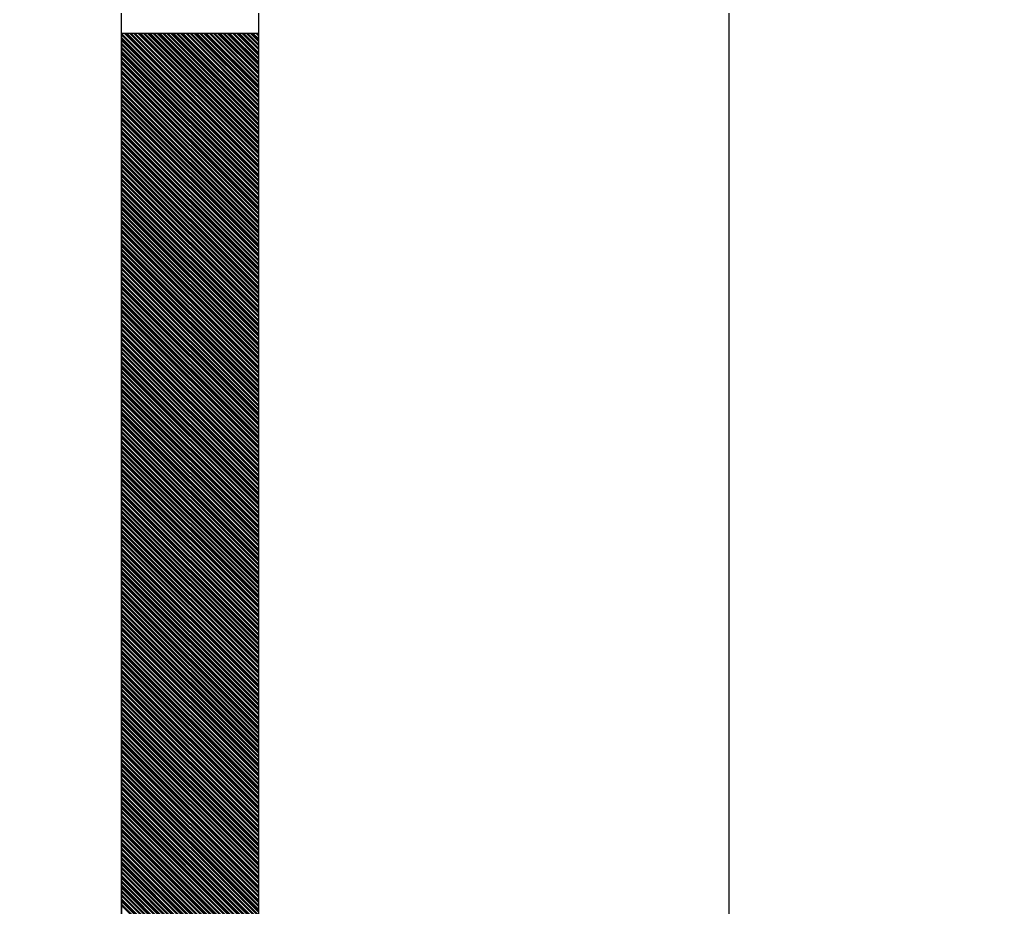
# Model space of a CAD drawing. Extents: x 730854 to 731444, y 4378581 to 4379608.
# Drawn here: x 731092.93 to 731100, y 4379514.63 to 4379521.11 of the extents above; entities that cross this region are included whole.
import ezdxf

# ---------------------------------------------------------------- set-up
doc = ezdxf.new("R2010")
doc.units = 0
doc.layers.get('0').update_dxf_attribs({"linetype": 'CONTINUOUS'})

msp = doc.modelspace()

# ---------------------------------------------------------------- linework, layer by layer
at = {"color": 0, "linetype": 'CONTINUOUS'}
for p, q in [((731093.67, 4379481.01), (731093.67, 4379581.01)), ((731093.67, 4379481.01), (731093.67, 4379581.01)), ((731094.67, 4379481.01), (731094.67, 4379581.01)), ((731094.67, 4379481.01), (731094.67, 4379581.01)), ((731094.67, 4379520.01), (731093.67, 4379521.01)), ((731094.67, 4379520.01), (731093.67, 4379521.01)), ((731094.67, 4379520), (731093.67, 4379521)), ((731094.67, 4379520), (731093.67, 4379521)), ((731094.67, 4379519.98), (731093.67, 4379520.98)), ((731094.67, 4379519.98), (731093.67, 4379520.98)), ((731094.67, 4379520.03), (731093.69, 4379521.01)), ((731094.67, 4379520.03), (731093.69, 4379521.01)), ((731094.67, 4379520.04), (731093.7, 4379521.01)), ((731094.67, 4379520.04), (731093.7, 4379521.01)), ((731094.67, 4379520.05), (731093.71, 4379521.01)), ((731094.67, 4379520.05), (731093.71, 4379521.01)), ((731094.67, 4379520.07), (731093.73, 4379521.01)), ((731094.67, 4379520.07), (731093.73, 4379521.01)), ((731094.67, 4379520.08), (731093.74, 4379521.01)), ((731094.67, 4379520.08), (731093.74, 4379521.01)), ((731094.67, 4379520.1), (731093.76, 4379521.01)), ((731094.67, 4379520.1), (731093.76, 4379521.01)), ((731094.67, 4379520.11), (731093.77, 4379521.01)), ((731094.67, 4379520.11), (731093.77, 4379521.01)), ((731094.67, 4379520.13), (731093.79, 4379521.01)), ((731094.67, 4379520.13), (731093.79, 4379521.01)), ((731094.67, 4379520.14), (731093.8, 4379521.01)), ((731094.67, 4379520.14), (731093.8, 4379521.01)), ((731094.67, 4379520.15), (731093.81, 4379521.01)), ((731094.67, 4379520.15), (731093.81, 4379521.01)), ((731094.67, 4379520.17), (731093.83, 4379521.01)), ((731094.67, 4379520.17), (731093.83, 4379521.01)), ((731094.67, 4379520.18), (731093.84, 4379521.01)), ((731094.67, 4379520.18), (731093.84, 4379521.01)), ((731094.67, 4379520.2), (731093.86, 4379521.01)), ((731094.67, 4379520.2), (731093.86, 4379521.01)), ((731094.67, 4379520.21), (731093.87, 4379521.01)), ((731094.67, 4379520.21), (731093.87, 4379521.01)), ((731094.67, 4379520.22), (731093.88, 4379521.01)), ((731094.67, 4379520.22), (731093.88, 4379521.01)), ((731094.67, 4379520.24), (731093.9, 4379521.01)), ((731094.67, 4379520.24), (731093.9, 4379521.01)), ((731094.67, 4379520.25), (731093.91, 4379521.01)), ((731094.67, 4379520.25), (731093.91, 4379521.01)), ((731094.67, 4379520.27), (731093.93, 4379521.01)), ((731094.67, 4379520.27), (731093.93, 4379521.01)), ((731094.67, 4379520.28), (731093.94, 4379521.01)), ((731094.67, 4379520.28), (731093.94, 4379521.01)), ((731094.67, 4379520.29), (731093.95, 4379521.01)), ((731094.67, 4379520.29), (731093.95, 4379521.01)), ((731094.67, 4379520.31), (731093.97, 4379521.01)), ((731094.67, 4379520.31), (731093.97, 4379521.01)), ((731094.67, 4379520.32), (731093.98, 4379521.01)), ((731094.67, 4379520.32), (731093.98, 4379521.01)), ((731094.67, 4379520.34), (731094, 4379521.01)), ((731094.67, 4379520.34), (731094, 4379521.01)), ((731094.67, 4379520.35), (731094.01, 4379521.01)), ((731094.67, 4379520.35), (731094.01, 4379521.01)), ((731094.67, 4379520.37), (731094.03, 4379521.01)), ((731094.67, 4379520.37), (731094.03, 4379521.01)), ((731094.67, 4379520.38), (731094.04, 4379521.01)), ((731094.67, 4379520.38), (731094.04, 4379521.01)), ((731094.67, 4379520.39), (731094.05, 4379521.01)), ((731094.67, 4379520.39), (731094.05, 4379521.01)), ((731094.67, 4379520.41), (731094.07, 4379521.01)), ((731094.67, 4379520.41), (731094.07, 4379521.01)), ((731094.67, 4379520.42), (731094.08, 4379521.01)), ((731094.67, 4379520.42), (731094.08, 4379521.01)), ((731094.67, 4379520.44), (731094.1, 4379521.01)), ((731094.67, 4379520.44), (731094.1, 4379521.01)), ((731094.67, 4379520.45), (731094.11, 4379521.01)), ((731094.67, 4379520.45), (731094.11, 4379521.01)), ((731094.67, 4379520.46), (731094.12, 4379521.01)), ((731094.67, 4379520.46), (731094.12, 4379521.01)), ((731094.67, 4379520.48), (731094.14, 4379521.01)), ((731094.67, 4379520.48), (731094.14, 4379521.01)), ((731094.67, 4379520.49), (731094.15, 4379521.01)), ((731094.67, 4379520.49), (731094.15, 4379521.01)), ((731094.67, 4379520.51), (731094.17, 4379521.01)), ((731094.67, 4379520.51), (731094.17, 4379521.01)), ((731094.67, 4379520.52), (731094.18, 4379521.01)), ((731094.67, 4379520.52), (731094.18, 4379521.01)), ((731094.67, 4379520.54), (731094.2, 4379521.01)), ((731094.67, 4379520.54), (731094.2, 4379521.01)), ((731094.67, 4379520.55), (731094.21, 4379521.01)), ((731094.67, 4379520.55), (731094.21, 4379521.01)), ((731094.67, 4379520.56), (731094.22, 4379521.01)), ((731094.67, 4379520.56), (731094.22, 4379521.01)), ((731094.67, 4379520.58), (731094.24, 4379521.01)), ((731094.67, 4379520.58), (731094.24, 4379521.01)), ((731094.67, 4379520.59), (731094.25, 4379521.01)), ((731094.67, 4379520.59), (731094.25, 4379521.01)), ((731094.67, 4379520.61), (731094.27, 4379521.01)), ((731094.67, 4379520.61), (731094.27, 4379521.01)), ((731094.67, 4379520.62), (731094.28, 4379521.01)), ((731094.67, 4379520.62), (731094.28, 4379521.01)), ((731094.67, 4379520.63), (731094.29, 4379521.01)), ((731094.67, 4379520.63), (731094.29, 4379521.01)), ((731094.67, 4379520.65), (731094.31, 4379521.01)), ((731094.67, 4379520.65), (731094.31, 4379521.01)), ((731094.67, 4379520.66), (731094.32, 4379521.01)), ((731094.67, 4379520.66), (731094.32, 4379521.01)), ((731094.67, 4379520.68), (731094.34, 4379521.01)), ((731094.67, 4379520.68), (731094.34, 4379521.01)), ((731094.67, 4379520.69), (731094.35, 4379521.01)), ((731094.67, 4379520.69), (731094.35, 4379521.01)), ((731094.67, 4379520.71), (731094.37, 4379521.01)), ((731094.67, 4379520.71), (731094.37, 4379521.01)), ((731094.67, 4379520.72), (731094.38, 4379521.01)), ((731094.67, 4379520.72), (731094.38, 4379521.01)), ((731094.67, 4379520.73), (731094.39, 4379521.01)), ((731094.67, 4379520.73), (731094.39, 4379521.01)), ((731094.67, 4379520.75), (731094.41, 4379521.01)), ((731094.67, 4379520.75), (731094.41, 4379521.01)), ((731094.67, 4379520.76), (731094.42, 4379521.01)), ((731094.67, 4379520.76), (731094.42, 4379521.01)), ((731094.67, 4379520.78), (731094.44, 4379521.01)), ((731094.67, 4379520.78), (731094.44, 4379521.01)), ((731094.67, 4379520.79), (731094.45, 4379521.01)), ((731094.67, 4379520.79), (731094.45, 4379521.01)), ((731094.67, 4379520.8), (731094.46, 4379521.01)), ((731094.67, 4379520.8), (731094.46, 4379521.01)), ((731094.67, 4379520.82), (731094.48, 4379521.01)), ((731094.67, 4379520.82), (731094.48, 4379521.01)), ((731094.67, 4379520.83), (731094.49, 4379521.01)), ((731094.67, 4379520.83), (731094.49, 4379521.01)), ((731094.67, 4379520.85), (731094.51, 4379521.01)), ((731094.67, 4379520.85), (731094.51, 4379521.01)), ((731094.67, 4379520.86), (731094.52, 4379521.01)), ((731094.67, 4379520.86), (731094.52, 4379521.01)), ((731094.67, 4379520.87), (731094.53, 4379521.01)), ((731094.67, 4379520.87), (731094.53, 4379521.01)), ((731094.67, 4379520.89), (731094.55, 4379521.01)), ((731094.67, 4379520.89), (731094.55, 4379521.01)), ((731094.67, 4379520.9), (731094.56, 4379521.01)), ((731094.67, 4379520.9), (731094.56, 4379521.01)), ((731094.67, 4379520.92), (731094.58, 4379521.01)), ((731094.67, 4379520.92), (731094.58, 4379521.01)), ((731094.67, 4379520.93), (731094.59, 4379521.01)), ((731094.67, 4379520.93), (731094.59, 4379521.01)), ((731094.67, 4379520.95), (731094.61, 4379521.01)), ((731094.67, 4379520.95), (731094.61, 4379521.01)), ((731094.67, 4379520.96), (731094.62, 4379521.01)), ((731094.67, 4379520.96), (731094.62, 4379521.01)), ((731094.67, 4379520.97), (731094.63, 4379521.01)), ((731094.67, 4379520.97), (731094.63, 4379521.01)), ((731094.67, 4379520.99), (731094.65, 4379521.01)), ((731094.67, 4379520.99), (731094.65, 4379521.01)), ((731094.67, 4379521), (731094.66, 4379521.01)), ((731094.67, 4379521), (731094.66, 4379521.01)), ((731094.67, 4379519.97), (731093.67, 4379520.97)), ((731094.67, 4379519.97), (731093.67, 4379520.97)), ((731094.67, 4379519.96), (731093.67, 4379520.96)), ((731094.67, 4379519.96), (731093.67, 4379520.96)), ((731094.67, 4379519.94), (731093.67, 4379520.94)), ((731094.67, 4379519.94), (731093.67, 4379520.94)), ((731094.67, 4379519.93), (731093.67, 4379520.93)), ((731094.67, 4379519.93), (731093.67, 4379520.93)), ((731094.67, 4379519.91), (731093.67, 4379520.91)), ((731094.67, 4379519.91), (731093.67, 4379520.91)), ((731094.67, 4379519.9), (731093.67, 4379520.9)), ((731094.67, 4379519.9), (731093.67, 4379520.9)), ((731094.67, 4379519.88), (731093.67, 4379520.88)), ((731094.67, 4379519.88), (731093.67, 4379520.88)), ((731094.67, 4379519.87), (731093.67, 4379520.87)), ((731094.67, 4379519.87), (731093.67, 4379520.87)), ((731094.67, 4379519.86), (731093.67, 4379520.86)), ((731094.67, 4379519.86), (731093.67, 4379520.86)), ((731094.67, 4379519.84), (731093.67, 4379520.84)), ((731094.67, 4379519.84), (731093.67, 4379520.84)), ((731094.67, 4379519.83), (731093.67, 4379520.83)), ((731094.67, 4379519.83), (731093.67, 4379520.83)), ((731094.67, 4379519.81), (731093.67, 4379520.81)), ((731094.67, 4379519.81), (731093.67, 4379520.81)), ((731094.67, 4379519.8), (731093.67, 4379520.8)), ((731094.67, 4379519.8), (731093.67, 4379520.8)), ((731094.67, 4379519.79), (731093.67, 4379520.79)), ((731094.67, 4379519.79), (731093.67, 4379520.79)), ((731094.67, 4379519.77), (731093.67, 4379520.77)), ((731094.67, 4379519.77), (731093.67, 4379520.77)), ((731094.67, 4379519.76), (731093.67, 4379520.76)), ((731094.67, 4379519.76), (731093.67, 4379520.76)), ((731094.67, 4379519.74), (731093.67, 4379520.74)), ((731094.67, 4379519.74), (731093.67, 4379520.74)), ((731094.67, 4379519.73), (731093.67, 4379520.73)), ((731094.67, 4379519.73), (731093.67, 4379520.73)), ((731094.67, 4379519.72), (731093.67, 4379520.72)), ((731094.67, 4379519.72), (731093.67, 4379520.72)), ((731094.67, 4379519.7), (731093.67, 4379520.7)), ((731094.67, 4379519.7), (731093.67, 4379520.7)), ((731094.67, 4379519.69), (731093.67, 4379520.69)), ((731094.67, 4379519.69), (731093.67, 4379520.69)), ((731094.67, 4379519.67), (731093.67, 4379520.67)), ((731094.67, 4379519.67), (731093.67, 4379520.67)), ((731094.67, 4379519.66), (731093.67, 4379520.66)), ((731094.67, 4379519.66), (731093.67, 4379520.66)), ((731094.67, 4379519.64), (731093.67, 4379520.64)), ((731094.67, 4379519.64), (731093.67, 4379520.64)), ((731094.67, 4379519.63), (731093.67, 4379520.63)), ((731094.67, 4379519.63), (731093.67, 4379520.63)), ((731094.67, 4379519.62), (731093.67, 4379520.62)), ((731094.67, 4379519.62), (731093.67, 4379520.62)), ((731094.67, 4379519.6), (731093.67, 4379520.6)), ((731094.67, 4379519.6), (731093.67, 4379520.6)), ((731094.67, 4379519.59), (731093.67, 4379520.59)), ((731094.67, 4379519.59), (731093.67, 4379520.59)), ((731094.67, 4379519.57), (731093.67, 4379520.57)), ((731094.67, 4379519.57), (731093.67, 4379520.57)), ((731094.67, 4379519.56), (731093.67, 4379520.56)), ((731094.67, 4379519.56), (731093.67, 4379520.56)), ((731094.67, 4379519.55), (731093.67, 4379520.55)), ((731094.67, 4379519.55), (731093.67, 4379520.55)), ((731094.67, 4379519.53), (731093.67, 4379520.53)), ((731094.67, 4379519.53), (731093.67, 4379520.53)), ((731094.67, 4379519.52), (731093.67, 4379520.52)), ((731094.67, 4379519.52), (731093.67, 4379520.52)), ((731094.67, 4379519.5), (731093.67, 4379520.5)), ((731094.67, 4379519.5), (731093.67, 4379520.5)), ((731094.67, 4379519.49), (731093.67, 4379520.49)), ((731094.67, 4379519.49), (731093.67, 4379520.49)), ((731094.67, 4379519.47), (731093.67, 4379520.47)), ((731094.67, 4379519.47), (731093.67, 4379520.47)), ((731094.67, 4379519.46), (731093.67, 4379520.46)), ((731094.67, 4379519.46), (731093.67, 4379520.46)), ((731094.67, 4379519.45), (731093.67, 4379520.45)), ((731094.67, 4379519.45), (731093.67, 4379520.45)), ((731094.67, 4379519.43), (731093.67, 4379520.43)), ((731094.67, 4379519.43), (731093.67, 4379520.43)), ((731094.67, 4379519.42), (731093.67, 4379520.42)), ((731094.67, 4379519.42), (731093.67, 4379520.42)), ((731094.67, 4379519.4), (731093.67, 4379520.4)), ((731094.67, 4379519.4), (731093.67, 4379520.4)), ((731094.67, 4379519.39), (731093.67, 4379520.39)), ((731094.67, 4379519.39), (731093.67, 4379520.39)), ((731094.67, 4379519.38), (731093.67, 4379520.38)), ((731094.67, 4379519.38), (731093.67, 4379520.38)), ((731094.67, 4379519.36), (731093.67, 4379520.36)), ((731094.67, 4379519.36), (731093.67, 4379520.36)), ((731094.67, 4379519.35), (731093.67, 4379520.35)), ((731094.67, 4379519.35), (731093.67, 4379520.35)), ((731094.67, 4379519.33), (731093.67, 4379520.33)), ((731094.67, 4379519.33), (731093.67, 4379520.33)), ((731094.67, 4379519.32), (731093.67, 4379520.32)), ((731094.67, 4379519.32), (731093.67, 4379520.32)), ((731094.67, 4379519.3), (731093.67, 4379520.3)), ((731094.67, 4379519.3), (731093.67, 4379520.3)), ((731094.67, 4379519.29), (731093.67, 4379520.29)), ((731094.67, 4379519.29), (731093.67, 4379520.29)), ((731094.67, 4379519.28), (731093.67, 4379520.28)), ((731094.67, 4379519.28), (731093.67, 4379520.28)), ((731094.67, 4379519.26), (731093.67, 4379520.26)), ((731094.67, 4379519.26), (731093.67, 4379520.26)), ((731094.67, 4379519.25), (731093.67, 4379520.25)), ((731094.67, 4379519.25), (731093.67, 4379520.25)), ((731094.67, 4379519.23), (731093.67, 4379520.23)), ((731094.67, 4379519.23), (731093.67, 4379520.23)), ((731094.67, 4379519.22), (731093.67, 4379520.22)), ((731094.67, 4379519.22), (731093.67, 4379520.22)), ((731094.67, 4379519.21), (731093.67, 4379520.21)), ((731094.67, 4379519.21), (731093.67, 4379520.21)), ((731094.67, 4379519.19), (731093.67, 4379520.19)), ((731094.67, 4379519.19), (731093.67, 4379520.19)), ((731094.67, 4379519.18), (731093.67, 4379520.18)), ((731094.67, 4379519.18), (731093.67, 4379520.18)), ((731094.67, 4379519.16), (731093.67, 4379520.16)), ((731094.67, 4379519.16), (731093.67, 4379520.16)), ((731094.67, 4379519.15), (731093.67, 4379520.15)), ((731094.67, 4379519.15), (731093.67, 4379520.15)), ((731094.67, 4379519.14), (731093.67, 4379520.14)), ((731094.67, 4379519.14), (731093.67, 4379520.14)), ((731094.67, 4379519.12), (731093.67, 4379520.12)), ((731094.67, 4379519.12), (731093.67, 4379520.12)), ((731094.67, 4379519.11), (731093.67, 4379520.11)), ((731094.67, 4379519.11), (731093.67, 4379520.11)), ((731094.67, 4379519.09), (731093.67, 4379520.09)), ((731094.67, 4379519.09), (731093.67, 4379520.09)), ((731094.67, 4379519.08), (731093.67, 4379520.08)), ((731094.67, 4379519.08), (731093.67, 4379520.08)), ((731094.67, 4379519.06), (731093.67, 4379520.06)), ((731094.67, 4379519.06), (731093.67, 4379520.06)), ((731094.67, 4379519.05), (731093.67, 4379520.05)), ((731094.67, 4379519.05), (731093.67, 4379520.05)), ((731094.67, 4379519.04), (731093.67, 4379520.04)), ((731094.67, 4379519.04), (731093.67, 4379520.04)), ((731094.67, 4379519.02), (731093.67, 4379520.02)), ((731094.67, 4379519.02), (731093.67, 4379520.02)), ((731094.67, 4379519.01), (731093.67, 4379520.01)), ((731094.67, 4379519.01), (731093.67, 4379520.01)), ((731094.67, 4379518.99), (731093.67, 4379519.99)), ((731094.67, 4379518.99), (731093.67, 4379519.99)), ((731094.67, 4379518.98), (731093.67, 4379519.98)), ((731094.67, 4379518.98), (731093.67, 4379519.98)), ((731094.67, 4379518.97), (731093.67, 4379519.97)), ((731094.67, 4379518.97), (731093.67, 4379519.97)), ((731094.67, 4379518.95), (731093.67, 4379519.95)), ((731094.67, 4379518.95), (731093.67, 4379519.95)), ((731094.67, 4379518.94), (731093.67, 4379519.94)), ((731094.67, 4379518.94), (731093.67, 4379519.94)), ((731094.67, 4379518.92), (731093.67, 4379519.92)), ((731094.67, 4379518.92), (731093.67, 4379519.92)), ((731094.67, 4379518.91), (731093.67, 4379519.91)), ((731094.67, 4379518.91), (731093.67, 4379519.91)), ((731094.67, 4379518.89), (731093.67, 4379519.89)), ((731094.67, 4379518.89), (731093.67, 4379519.89)), ((731094.67, 4379518.88), (731093.67, 4379519.88)), ((731094.67, 4379518.88), (731093.67, 4379519.88)), ((731094.67, 4379518.87), (731093.67, 4379519.87)), ((731094.67, 4379518.87), (731093.67, 4379519.87)), ((731094.67, 4379518.85), (731093.67, 4379519.85)), ((731094.67, 4379518.85), (731093.67, 4379519.85)), ((731094.67, 4379518.84), (731093.67, 4379519.84)), ((731094.67, 4379518.84), (731093.67, 4379519.84)), ((731094.67, 4379518.82), (731093.67, 4379519.82)), ((731094.67, 4379518.82), (731093.67, 4379519.82)), ((731094.67, 4379518.81), (731093.67, 4379519.81)), ((731094.67, 4379518.81), (731093.67, 4379519.81)), ((731094.67, 4379518.8), (731093.67, 4379519.8)), ((731094.67, 4379518.8), (731093.67, 4379519.8)), ((731094.67, 4379518.78), (731093.67, 4379519.78)), ((731094.67, 4379518.78), (731093.67, 4379519.78)), ((731094.67, 4379518.77), (731093.67, 4379519.77)), ((731094.67, 4379518.77), (731093.67, 4379519.77)), ((731094.67, 4379518.75), (731093.67, 4379519.75)), ((731094.67, 4379518.75), (731093.67, 4379519.75)), ((731094.67, 4379518.74), (731093.67, 4379519.74)), ((731094.67, 4379518.74), (731093.67, 4379519.74)), ((731094.67, 4379518.73), (731093.67, 4379519.73)), ((731094.67, 4379518.73), (731093.67, 4379519.73)), ((731094.67, 4379518.71), (731093.67, 4379519.71)), ((731094.67, 4379518.71), (731093.67, 4379519.71)), ((731094.67, 4379518.7), (731093.67, 4379519.7)), ((731094.67, 4379518.7), (731093.67, 4379519.7)), ((731094.67, 4379518.68), (731093.67, 4379519.68)), ((731094.67, 4379518.68), (731093.67, 4379519.68)), ((731094.67, 4379518.67), (731093.67, 4379519.67)), ((731094.67, 4379518.67), (731093.67, 4379519.67)), ((731094.67, 4379518.65), (731093.67, 4379519.65)), ((731094.67, 4379518.65), (731093.67, 4379519.65)), ((731094.67, 4379518.64), (731093.67, 4379519.64)), ((731094.67, 4379518.64), (731093.67, 4379519.64)), ((731094.67, 4379518.63), (731093.67, 4379519.63)), ((731094.67, 4379518.63), (731093.67, 4379519.63)), ((731094.67, 4379518.61), (731093.67, 4379519.61)), ((731094.67, 4379518.61), (731093.67, 4379519.61)), ((731094.67, 4379518.6), (731093.67, 4379519.6)), ((731094.67, 4379518.6), (731093.67, 4379519.6)), ((731094.67, 4379518.58), (731093.67, 4379519.58)), ((731094.67, 4379518.58), (731093.67, 4379519.58)), ((731094.67, 4379518.57), (731093.67, 4379519.57)), ((731094.67, 4379518.57), (731093.67, 4379519.57)), ((731094.67, 4379518.56), (731093.67, 4379519.56)), ((731094.67, 4379518.56), (731093.67, 4379519.56)), ((731094.67, 4379518.54), (731093.67, 4379519.54)), ((731094.67, 4379518.54), (731093.67, 4379519.54)), ((731094.67, 4379518.53), (731093.67, 4379519.53)), ((731094.67, 4379518.53), (731093.67, 4379519.53)), ((731094.67, 4379518.51), (731093.67, 4379519.51)), ((731094.67, 4379518.51), (731093.67, 4379519.51)), ((731094.67, 4379518.5), (731093.67, 4379519.5)), ((731094.67, 4379518.5), (731093.67, 4379519.5)), ((731094.67, 4379518.48), (731093.67, 4379519.48)), ((731094.67, 4379518.48), (731093.67, 4379519.48)), ((731094.67, 4379518.47), (731093.67, 4379519.47)), ((731094.67, 4379518.47), (731093.67, 4379519.47)), ((731094.67, 4379518.46), (731093.67, 4379519.46)), ((731094.67, 4379518.46), (731093.67, 4379519.46)), ((731094.67, 4379518.44), (731093.67, 4379519.44)), ((731094.67, 4379518.44), (731093.67, 4379519.44)), ((731094.67, 4379518.43), (731093.67, 4379519.43)), ((731094.67, 4379518.43), (731093.67, 4379519.43)), ((731094.67, 4379518.41), (731093.67, 4379519.41)), ((731094.67, 4379518.41), (731093.67, 4379519.41)), ((731094.67, 4379518.4), (731093.67, 4379519.4)), ((731094.67, 4379518.4), (731093.67, 4379519.4)), ((731094.67, 4379518.39), (731093.67, 4379519.39)), ((731094.67, 4379518.39), (731093.67, 4379519.39)), ((731094.67, 4379518.37), (731093.67, 4379519.37)), ((731094.67, 4379518.37), (731093.67, 4379519.37)), ((731094.67, 4379518.36), (731093.67, 4379519.36)), ((731094.67, 4379518.36), (731093.67, 4379519.36)), ((731094.67, 4379518.34), (731093.67, 4379519.34)), ((731094.67, 4379518.34), (731093.67, 4379519.34)), ((731094.67, 4379518.33), (731093.67, 4379519.33)), ((731094.67, 4379518.33), (731093.67, 4379519.33)), ((731094.67, 4379518.32), (731093.67, 4379519.32)), ((731094.67, 4379518.32), (731093.67, 4379519.32)), ((731094.67, 4379518.3), (731093.67, 4379519.3)), ((731094.67, 4379518.3), (731093.67, 4379519.3)), ((731094.67, 4379518.29), (731093.67, 4379519.29)), ((731094.67, 4379518.29), (731093.67, 4379519.29)), ((731094.67, 4379518.27), (731093.67, 4379519.27)), ((731094.67, 4379518.27), (731093.67, 4379519.27)), ((731094.67, 4379518.26), (731093.67, 4379519.26)), ((731094.67, 4379518.26), (731093.67, 4379519.26)), ((731094.67, 4379518.24), (731093.67, 4379519.24)), ((731094.67, 4379518.24), (731093.67, 4379519.24)), ((731094.67, 4379518.23), (731093.67, 4379519.23)), ((731094.67, 4379518.23), (731093.67, 4379519.23)), ((731094.67, 4379518.22), (731093.67, 4379519.22)), ((731094.67, 4379518.22), (731093.67, 4379519.22)), ((731094.67, 4379518.2), (731093.67, 4379519.2)), ((731094.67, 4379518.2), (731093.67, 4379519.2)), ((731094.67, 4379518.19), (731093.67, 4379519.19)), ((731094.67, 4379518.19), (731093.67, 4379519.19)), ((731094.67, 4379518.17), (731093.67, 4379519.17)), ((731094.67, 4379518.17), (731093.67, 4379519.17)), ((731094.67, 4379518.16), (731093.67, 4379519.16)), ((731094.67, 4379518.16), (731093.67, 4379519.16)), ((731094.67, 4379518.15), (731093.67, 4379519.15)), ((731094.67, 4379518.15), (731093.67, 4379519.15)), ((731094.67, 4379518.13), (731093.67, 4379519.13)), ((731094.67, 4379518.13), (731093.67, 4379519.13)), ((731094.67, 4379518.12), (731093.67, 4379519.12)), ((731094.67, 4379518.12), (731093.67, 4379519.12)), ((731094.67, 4379518.1), (731093.67, 4379519.1)), ((731094.67, 4379518.1), (731093.67, 4379519.1)), ((731094.67, 4379518.09), (731093.67, 4379519.09)), ((731094.67, 4379518.09), (731093.67, 4379519.09)), ((731094.67, 4379518.07), (731093.67, 4379519.07)), ((731094.67, 4379518.07), (731093.67, 4379519.07)), ((731094.67, 4379518.06), (731093.67, 4379519.06)), ((731094.67, 4379518.06), (731093.67, 4379519.06)), ((731094.67, 4379518.05), (731093.67, 4379519.05)), ((731094.67, 4379518.05), (731093.67, 4379519.05)), ((731094.67, 4379518.03), (731093.67, 4379519.03)), ((731094.67, 4379518.03), (731093.67, 4379519.03)), ((731094.67, 4379518.02), (731093.67, 4379519.02)), ((731094.67, 4379518.02), (731093.67, 4379519.02)), ((731094.67, 4379518), (731093.67, 4379519)), ((731094.67, 4379518), (731093.67, 4379519)), ((731094.67, 4379517.99), (731093.67, 4379518.99)), ((731094.67, 4379517.99), (731093.67, 4379518.99)), ((731094.67, 4379517.98), (731093.67, 4379518.98)), ((731094.67, 4379517.98), (731093.67, 4379518.98)), ((731094.67, 4379517.96), (731093.67, 4379518.96)), ((731094.67, 4379517.96), (731093.67, 4379518.96)), ((731094.67, 4379517.95), (731093.67, 4379518.95)), ((731094.67, 4379517.95), (731093.67, 4379518.95)), ((731094.67, 4379517.93), (731093.67, 4379518.93)), ((731094.67, 4379517.93), (731093.67, 4379518.93)), ((731094.67, 4379517.92), (731093.67, 4379518.92)), ((731094.67, 4379517.92), (731093.67, 4379518.92)), ((731094.67, 4379517.9), (731093.67, 4379518.9)), ((731094.67, 4379517.9), (731093.67, 4379518.9)), ((731094.67, 4379517.89), (731093.67, 4379518.89)), ((731094.67, 4379517.89), (731093.67, 4379518.89)), ((731094.67, 4379517.88), (731093.67, 4379518.88)), ((731094.67, 4379517.88), (731093.67, 4379518.88)), ((731094.67, 4379517.86), (731093.67, 4379518.86)), ((731094.67, 4379517.86), (731093.67, 4379518.86)), ((731094.67, 4379517.85), (731093.67, 4379518.85)), ((731094.67, 4379517.85), (731093.67, 4379518.85)), ((731094.67, 4379517.83), (731093.67, 4379518.83)), ((731094.67, 4379517.83), (731093.67, 4379518.83)), ((731094.67, 4379517.82), (731093.67, 4379518.82)), ((731094.67, 4379517.82), (731093.67, 4379518.82)), ((731094.67, 4379517.81), (731093.67, 4379518.81)), ((731094.67, 4379517.81), (731093.67, 4379518.81)), ((731094.67, 4379517.79), (731093.67, 4379518.79)), ((731094.67, 4379517.79), (731093.67, 4379518.79)), ((731094.67, 4379517.78), (731093.67, 4379518.78)), ((731094.67, 4379517.78), (731093.67, 4379518.78)), ((731094.67, 4379517.76), (731093.67, 4379518.76)), ((731094.67, 4379517.76), (731093.67, 4379518.76)), ((731094.67, 4379517.75), (731093.67, 4379518.75)), ((731094.67, 4379517.75), (731093.67, 4379518.75)), ((731094.67, 4379517.74), (731093.67, 4379518.74)), ((731094.67, 4379517.74), (731093.67, 4379518.74)), ((731094.67, 4379517.72), (731093.67, 4379518.72)), ((731094.67, 4379517.72), (731093.67, 4379518.72)), ((731094.67, 4379517.71), (731093.67, 4379518.71)), ((731094.67, 4379517.71), (731093.67, 4379518.71)), ((731094.67, 4379517.69), (731093.67, 4379518.69)), ((731094.67, 4379517.69), (731093.67, 4379518.69)), ((731094.67, 4379517.68), (731093.67, 4379518.68)), ((731094.67, 4379517.68), (731093.67, 4379518.68)), ((731094.67, 4379517.66), (731093.67, 4379518.66)), ((731094.67, 4379517.66), (731093.67, 4379518.66)), ((731094.67, 4379517.65), (731093.67, 4379518.65)), ((731094.67, 4379517.65), (731093.67, 4379518.65)), ((731094.67, 4379517.64), (731093.67, 4379518.64)), ((731094.67, 4379517.64), (731093.67, 4379518.64)), ((731094.67, 4379517.62), (731093.67, 4379518.62)), ((731094.67, 4379517.62), (731093.67, 4379518.62)), ((731094.67, 4379517.61), (731093.67, 4379518.61)), ((731094.67, 4379517.61), (731093.67, 4379518.61)), ((731094.67, 4379517.59), (731093.67, 4379518.59)), ((731094.67, 4379517.59), (731093.67, 4379518.59)), ((731094.67, 4379517.58), (731093.67, 4379518.58)), ((731094.67, 4379517.58), (731093.67, 4379518.58)), ((731094.67, 4379517.57), (731093.67, 4379518.57)), ((731094.67, 4379517.57), (731093.67, 4379518.57)), ((731094.67, 4379517.55), (731093.67, 4379518.55)), ((731094.67, 4379517.55), (731093.67, 4379518.55)), ((731094.67, 4379517.54), (731093.67, 4379518.54)), ((731094.67, 4379517.54), (731093.67, 4379518.54)), ((731094.67, 4379517.52), (731093.67, 4379518.52)), ((731094.67, 4379517.52), (731093.67, 4379518.52)), ((731094.67, 4379517.51), (731093.67, 4379518.51)), ((731094.67, 4379517.51), (731093.67, 4379518.51)), ((731094.67, 4379517.49), (731093.67, 4379518.49)), ((731094.67, 4379517.49), (731093.67, 4379518.49)), ((731094.67, 4379517.48), (731093.67, 4379518.48)), ((731094.67, 4379517.48), (731093.67, 4379518.48)), ((731094.67, 4379517.47), (731093.67, 4379518.47)), ((731094.67, 4379517.47), (731093.67, 4379518.47)), ((731094.67, 4379517.45), (731093.67, 4379518.45)), ((731094.67, 4379517.45), (731093.67, 4379518.45)), ((731094.67, 4379517.44), (731093.67, 4379518.44)), ((731094.67, 4379517.44), (731093.67, 4379518.44)), ((731094.67, 4379517.42), (731093.67, 4379518.42)), ((731094.67, 4379517.42), (731093.67, 4379518.42)), ((731094.67, 4379517.41), (731093.67, 4379518.41)), ((731094.67, 4379517.41), (731093.67, 4379518.41)), ((731094.67, 4379517.4), (731093.67, 4379518.4)), ((731094.67, 4379517.4), (731093.67, 4379518.4)), ((731094.67, 4379517.38), (731093.67, 4379518.38)), ((731094.67, 4379517.38), (731093.67, 4379518.38)), ((731094.67, 4379517.37), (731093.67, 4379518.37)), ((731094.67, 4379517.37), (731093.67, 4379518.37)), ((731094.67, 4379517.35), (731093.67, 4379518.35)), ((731094.67, 4379517.35), (731093.67, 4379518.35)), ((731094.67, 4379517.34), (731093.67, 4379518.34)), ((731094.67, 4379517.34), (731093.67, 4379518.34)), ((731094.67, 4379517.33), (731093.67, 4379518.33)), ((731094.67, 4379517.33), (731093.67, 4379518.33)), ((731094.67, 4379517.31), (731093.67, 4379518.31)), ((731094.67, 4379517.31), (731093.67, 4379518.31)), ((731094.67, 4379517.3), (731093.67, 4379518.3)), ((731094.67, 4379517.3), (731093.67, 4379518.3)), ((731094.67, 4379517.28), (731093.67, 4379518.28)), ((731094.67, 4379517.28), (731093.67, 4379518.28)), ((731094.67, 4379517.27), (731093.67, 4379518.27)), ((731094.67, 4379517.27), (731093.67, 4379518.27)), ((731094.67, 4379517.25), (731093.67, 4379518.25)), ((731094.67, 4379517.25), (731093.67, 4379518.25)), ((731094.67, 4379517.24), (731093.67, 4379518.24)), ((731094.67, 4379517.24), (731093.67, 4379518.24)), ((731094.67, 4379517.23), (731093.67, 4379518.23)), ((731094.67, 4379517.23), (731093.67, 4379518.23)), ((731094.67, 4379517.21), (731093.67, 4379518.21)), ((731094.67, 4379517.21), (731093.67, 4379518.21)), ((731094.67, 4379517.2), (731093.67, 4379518.2)), ((731094.67, 4379517.2), (731093.67, 4379518.2)), ((731094.67, 4379517.18), (731093.67, 4379518.18)), ((731094.67, 4379517.18), (731093.67, 4379518.18)), ((731094.67, 4379517.17), (731093.67, 4379518.17)), ((731094.67, 4379517.17), (731093.67, 4379518.17)), ((731094.67, 4379517.16), (731093.67, 4379518.16)), ((731094.67, 4379517.16), (731093.67, 4379518.16)), ((731094.67, 4379517.14), (731093.67, 4379518.14)), ((731094.67, 4379517.14), (731093.67, 4379518.14)), ((731094.67, 4379517.13), (731093.67, 4379518.13)), ((731094.67, 4379517.13), (731093.67, 4379518.13)), ((731094.67, 4379517.11), (731093.67, 4379518.11)), ((731094.67, 4379517.11), (731093.67, 4379518.11)), ((731094.67, 4379517.1), (731093.67, 4379518.1)), ((731094.67, 4379517.1), (731093.67, 4379518.1)), ((731094.67, 4379517.08), (731093.67, 4379518.08)), ((731094.67, 4379517.08), (731093.67, 4379518.08)), ((731094.67, 4379517.07), (731093.67, 4379518.07)), ((731094.67, 4379517.07), (731093.67, 4379518.07)), ((731094.67, 4379517.06), (731093.67, 4379518.06)), ((731094.67, 4379517.06), (731093.67, 4379518.06)), ((731094.67, 4379517.04), (731093.67, 4379518.04)), ((731094.67, 4379517.04), (731093.67, 4379518.04)), ((731094.67, 4379517.03), (731093.67, 4379518.03)), ((731094.67, 4379517.03), (731093.67, 4379518.03)), ((731094.67, 4379517.01), (731093.67, 4379518.01)), ((731094.67, 4379517.01), (731093.67, 4379518.01)), ((731094.67, 4379517), (731093.67, 4379518)), ((731094.67, 4379517), (731093.67, 4379518)), ((731094.67, 4379516.99), (731093.67, 4379517.99)), ((731094.67, 4379516.99), (731093.67, 4379517.99)), ((731094.67, 4379516.97), (731093.67, 4379517.97)), ((731094.67, 4379516.97), (731093.67, 4379517.97)), ((731094.67, 4379516.96), (731093.67, 4379517.96)), ((731094.67, 4379516.96), (731093.67, 4379517.96)), ((731094.67, 4379516.94), (731093.67, 4379517.94)), ((731094.67, 4379516.94), (731093.67, 4379517.94)), ((731094.67, 4379516.93), (731093.67, 4379517.93)), ((731094.67, 4379516.93), (731093.67, 4379517.93)), ((731094.67, 4379516.91), (731093.67, 4379517.91)), ((731094.67, 4379516.91), (731093.67, 4379517.91)), ((731094.67, 4379516.9), (731093.67, 4379517.9)), ((731094.67, 4379516.9), (731093.67, 4379517.9)), ((731094.67, 4379516.89), (731093.67, 4379517.89)), ((731094.67, 4379516.89), (731093.67, 4379517.89)), ((731094.67, 4379516.87), (731093.67, 4379517.87)), ((731094.67, 4379516.87), (731093.67, 4379517.87)), ((731094.67, 4379516.86), (731093.67, 4379517.86)), ((731094.67, 4379516.86), (731093.67, 4379517.86)), ((731094.67, 4379516.84), (731093.67, 4379517.84)), ((731094.67, 4379516.84), (731093.67, 4379517.84)), ((731094.67, 4379516.83), (731093.67, 4379517.83)), ((731094.67, 4379516.83), (731093.67, 4379517.83)), ((731094.67, 4379516.82), (731093.67, 4379517.82)), ((731094.67, 4379516.82), (731093.67, 4379517.82)), ((731094.67, 4379516.8), (731093.67, 4379517.8)), ((731094.67, 4379516.8), (731093.67, 4379517.8)), ((731094.67, 4379516.79), (731093.67, 4379517.79)), ((731094.67, 4379516.79), (731093.67, 4379517.79)), ((731094.67, 4379516.77), (731093.67, 4379517.77)), ((731094.67, 4379516.77), (731093.67, 4379517.77)), ((731094.67, 4379516.76), (731093.67, 4379517.76)), ((731094.67, 4379516.76), (731093.67, 4379517.76)), ((731094.67, 4379516.75), (731093.67, 4379517.75)), ((731094.67, 4379516.75), (731093.67, 4379517.75)), ((731094.67, 4379516.73), (731093.67, 4379517.73)), ((731094.67, 4379516.73), (731093.67, 4379517.73)), ((731094.67, 4379516.72), (731093.67, 4379517.72)), ((731094.67, 4379516.72), (731093.67, 4379517.72)), ((731094.67, 4379516.7), (731093.67, 4379517.7)), ((731094.67, 4379516.7), (731093.67, 4379517.7)), ((731094.67, 4379516.69), (731093.67, 4379517.69)), ((731094.67, 4379516.69), (731093.67, 4379517.69)), ((731094.67, 4379516.67), (731093.67, 4379517.67)), ((731094.67, 4379516.67), (731093.67, 4379517.67)), ((731094.67, 4379516.66), (731093.67, 4379517.66)), ((731094.67, 4379516.66), (731093.67, 4379517.66)), ((731094.67, 4379516.65), (731093.67, 4379517.65)), ((731094.67, 4379516.65), (731093.67, 4379517.65)), ((731094.67, 4379516.63), (731093.67, 4379517.63)), ((731094.67, 4379516.63), (731093.67, 4379517.63)), ((731094.67, 4379516.62), (731093.67, 4379517.62)), ((731094.67, 4379516.62), (731093.67, 4379517.62)), ((731094.67, 4379516.6), (731093.67, 4379517.6)), ((731094.67, 4379516.6), (731093.67, 4379517.6)), ((731094.67, 4379516.59), (731093.67, 4379517.59)), ((731094.67, 4379516.59), (731093.67, 4379517.59)), ((731094.67, 4379516.58), (731093.67, 4379517.58)), ((731094.67, 4379516.58), (731093.67, 4379517.58)), ((731094.67, 4379516.56), (731093.67, 4379517.56)), ((731094.67, 4379516.56), (731093.67, 4379517.56)), ((731094.67, 4379516.55), (731093.67, 4379517.55)), ((731094.67, 4379516.55), (731093.67, 4379517.55)), ((731094.67, 4379516.53), (731093.67, 4379517.53)), ((731094.67, 4379516.53), (731093.67, 4379517.53)), ((731094.67, 4379516.52), (731093.67, 4379517.52)), ((731094.67, 4379516.52), (731093.67, 4379517.52)), ((731094.67, 4379516.5), (731093.67, 4379517.5)), ((731094.67, 4379516.5), (731093.67, 4379517.5)), ((731094.67, 4379516.49), (731093.67, 4379517.49)), ((731094.67, 4379516.49), (731093.67, 4379517.49)), ((731094.67, 4379516.48), (731093.67, 4379517.48)), ((731094.67, 4379516.48), (731093.67, 4379517.48)), ((731094.67, 4379516.46), (731093.67, 4379517.46)), ((731094.67, 4379516.46), (731093.67, 4379517.46)), ((731094.67, 4379516.45), (731093.67, 4379517.45)), ((731094.67, 4379516.45), (731093.67, 4379517.45)), ((731094.67, 4379516.43), (731093.67, 4379517.43)), ((731094.67, 4379516.43), (731093.67, 4379517.43)), ((731094.67, 4379516.42), (731093.67, 4379517.42)), ((731094.67, 4379516.42), (731093.67, 4379517.42)), ((731094.67, 4379516.41), (731093.67, 4379517.41)), ((731094.67, 4379516.41), (731093.67, 4379517.41)), ((731094.67, 4379516.39), (731093.67, 4379517.39)), ((731094.67, 4379516.39), (731093.67, 4379517.39)), ((731094.67, 4379516.38), (731093.67, 4379517.38)), ((731094.67, 4379516.38), (731093.67, 4379517.38)), ((731094.67, 4379516.36), (731093.67, 4379517.36)), ((731094.67, 4379516.36), (731093.67, 4379517.36)), ((731094.67, 4379516.35), (731093.67, 4379517.35)), ((731094.67, 4379516.35), (731093.67, 4379517.35)), ((731094.67, 4379516.34), (731093.67, 4379517.34)), ((731094.67, 4379516.34), (731093.67, 4379517.34)), ((731094.67, 4379516.32), (731093.67, 4379517.32)), ((731094.67, 4379516.32), (731093.67, 4379517.32)), ((731094.67, 4379516.31), (731093.67, 4379517.31)), ((731094.67, 4379516.31), (731093.67, 4379517.31)), ((731094.67, 4379516.29), (731093.67, 4379517.29)), ((731094.67, 4379516.29), (731093.67, 4379517.29)), ((731094.67, 4379516.28), (731093.67, 4379517.28)), ((731094.67, 4379516.28), (731093.67, 4379517.28)), ((731094.67, 4379516.26), (731093.67, 4379517.26)), ((731094.67, 4379516.26), (731093.67, 4379517.26)), ((731094.67, 4379516.25), (731093.67, 4379517.25)), ((731094.67, 4379516.25), (731093.67, 4379517.25)), ((731094.67, 4379516.24), (731093.67, 4379517.24)), ((731094.67, 4379516.24), (731093.67, 4379517.24)), ((731094.67, 4379516.22), (731093.67, 4379517.22)), ((731094.67, 4379516.22), (731093.67, 4379517.22)), ((731094.67, 4379516.21), (731093.67, 4379517.21)), ((731094.67, 4379516.21), (731093.67, 4379517.21)), ((731094.67, 4379516.19), (731093.67, 4379517.19)), ((731094.67, 4379516.19), (731093.67, 4379517.19)), ((731094.67, 4379516.18), (731093.67, 4379517.18)), ((731094.67, 4379516.18), (731093.67, 4379517.18)), ((731094.67, 4379516.17), (731093.67, 4379517.17)), ((731094.67, 4379516.17), (731093.67, 4379517.17)), ((731094.67, 4379516.15), (731093.67, 4379517.15)), ((731094.67, 4379516.15), (731093.67, 4379517.15)), ((731094.67, 4379516.14), (731093.67, 4379517.14)), ((731094.67, 4379516.14), (731093.67, 4379517.14)), ((731094.67, 4379516.12), (731093.67, 4379517.12)), ((731094.67, 4379516.12), (731093.67, 4379517.12)), ((731094.67, 4379516.11), (731093.67, 4379517.11)), ((731094.67, 4379516.11), (731093.67, 4379517.11)), ((731094.67, 4379516.09), (731093.67, 4379517.09)), ((731094.67, 4379516.09), (731093.67, 4379517.09)), ((731094.67, 4379516.08), (731093.67, 4379517.08)), ((731094.67, 4379516.08), (731093.67, 4379517.08)), ((731094.67, 4379516.07), (731093.67, 4379517.07)), ((731094.67, 4379516.07), (731093.67, 4379517.07)), ((731094.67, 4379516.05), (731093.67, 4379517.05)), ((731094.67, 4379516.05), (731093.67, 4379517.05)), ((731094.67, 4379516.04), (731093.67, 4379517.04)), ((731094.67, 4379516.04), (731093.67, 4379517.04)), ((731094.67, 4379516.02), (731093.67, 4379517.02)), ((731094.67, 4379516.02), (731093.67, 4379517.02)), ((731094.67, 4379516.01), (731093.67, 4379517.01)), ((731094.67, 4379516.01), (731093.67, 4379517.01)), ((731094.67, 4379516), (731093.67, 4379517)), ((731094.67, 4379516), (731093.67, 4379517)), ((731094.67, 4379515.98), (731093.67, 4379516.98)), ((731094.67, 4379515.98), (731093.67, 4379516.98)), ((731094.67, 4379515.97), (731093.67, 4379516.97)), ((731094.67, 4379515.97), (731093.67, 4379516.97)), ((731094.67, 4379515.95), (731093.67, 4379516.95)), ((731094.67, 4379515.95), (731093.67, 4379516.95)), ((731094.67, 4379515.94), (731093.67, 4379516.94)), ((731094.67, 4379515.94), (731093.67, 4379516.94)), ((731094.67, 4379515.93), (731093.67, 4379516.93)), ((731094.67, 4379515.93), (731093.67, 4379516.93)), ((731094.67, 4379515.91), (731093.67, 4379516.91)), ((731094.67, 4379515.91), (731093.67, 4379516.91)), ((731094.67, 4379515.9), (731093.67, 4379516.9)), ((731094.67, 4379515.9), (731093.67, 4379516.9)), ((731094.67, 4379515.88), (731093.67, 4379516.88)), ((731094.67, 4379515.88), (731093.67, 4379516.88)), ((731094.67, 4379515.87), (731093.67, 4379516.87)), ((731094.67, 4379515.87), (731093.67, 4379516.87)), ((731094.67, 4379515.85), (731093.67, 4379516.85)), ((731094.67, 4379515.85), (731093.67, 4379516.85)), ((731094.67, 4379515.84), (731093.67, 4379516.84)), ((731094.67, 4379515.84), (731093.67, 4379516.84)), ((731094.67, 4379515.83), (731093.67, 4379516.83)), ((731094.67, 4379515.83), (731093.67, 4379516.83)), ((731094.67, 4379515.81), (731093.67, 4379516.81)), ((731094.67, 4379515.81), (731093.67, 4379516.81)), ((731094.67, 4379515.8), (731093.67, 4379516.8)), ((731094.67, 4379515.8), (731093.67, 4379516.8)), ((731094.67, 4379515.78), (731093.67, 4379516.78)), ((731094.67, 4379515.78), (731093.67, 4379516.78)), ((731094.67, 4379515.77), (731093.67, 4379516.77)), ((731094.67, 4379515.77), (731093.67, 4379516.77)), ((731094.67, 4379515.76), (731093.67, 4379516.76)), ((731094.67, 4379515.76), (731093.67, 4379516.76)), ((731094.67, 4379515.74), (731093.67, 4379516.74)), ((731094.67, 4379515.74), (731093.67, 4379516.74)), ((731094.67, 4379515.73), (731093.67, 4379516.73)), ((731094.67, 4379515.73), (731093.67, 4379516.73)), ((731094.67, 4379515.71), (731093.67, 4379516.71)), ((731094.67, 4379515.71), (731093.67, 4379516.71)), ((731094.67, 4379515.7), (731093.67, 4379516.7)), ((731094.67, 4379515.7), (731093.67, 4379516.7)), ((731094.67, 4379515.68), (731093.67, 4379516.68)), ((731094.67, 4379515.68), (731093.67, 4379516.68)), ((731094.67, 4379515.67), (731093.67, 4379516.67)), ((731094.67, 4379515.67), (731093.67, 4379516.67)), ((731094.67, 4379515.66), (731093.67, 4379516.66)), ((731094.67, 4379515.66), (731093.67, 4379516.66)), ((731094.67, 4379515.64), (731093.67, 4379516.64)), ((731094.67, 4379515.64), (731093.67, 4379516.64)), ((731094.67, 4379515.63), (731093.67, 4379516.63)), ((731094.67, 4379515.63), (731093.67, 4379516.63)), ((731094.67, 4379515.61), (731093.67, 4379516.61)), ((731094.67, 4379515.61), (731093.67, 4379516.61)), ((731094.67, 4379515.6), (731093.67, 4379516.6)), ((731094.67, 4379515.6), (731093.67, 4379516.6)), ((731094.67, 4379515.59), (731093.67, 4379516.59)), ((731094.67, 4379515.59), (731093.67, 4379516.59)), ((731094.67, 4379515.57), (731093.67, 4379516.57)), ((731094.67, 4379515.57), (731093.67, 4379516.57)), ((731094.67, 4379515.56), (731093.67, 4379516.56)), ((731094.67, 4379515.56), (731093.67, 4379516.56)), ((731094.67, 4379515.54), (731093.67, 4379516.54)), ((731094.67, 4379515.54), (731093.67, 4379516.54)), ((731094.67, 4379515.53), (731093.67, 4379516.53)), ((731094.67, 4379515.53), (731093.67, 4379516.53)), ((731094.67, 4379515.51), (731093.67, 4379516.51)), ((731094.67, 4379515.51), (731093.67, 4379516.51)), ((731094.67, 4379515.5), (731093.67, 4379516.5)), ((731094.67, 4379515.5), (731093.67, 4379516.5)), ((731094.67, 4379515.49), (731093.67, 4379516.49)), ((731094.67, 4379515.49), (731093.67, 4379516.49)), ((731094.67, 4379515.47), (731093.67, 4379516.47)), ((731094.67, 4379515.47), (731093.67, 4379516.47)), ((731094.67, 4379515.46), (731093.67, 4379516.46)), ((731094.67, 4379515.46), (731093.67, 4379516.46)), ((731094.67, 4379515.44), (731093.67, 4379516.44)), ((731094.67, 4379515.44), (731093.67, 4379516.44)), ((731094.67, 4379515.43), (731093.67, 4379516.43)), ((731094.67, 4379515.43), (731093.67, 4379516.43)), ((731094.67, 4379515.42), (731093.67, 4379516.42)), ((731094.67, 4379515.42), (731093.67, 4379516.42)), ((731094.67, 4379515.4), (731093.67, 4379516.4)), ((731094.67, 4379515.4), (731093.67, 4379516.4)), ((731094.67, 4379515.39), (731093.67, 4379516.39)), ((731094.67, 4379515.39), (731093.67, 4379516.39)), ((731094.67, 4379515.37), (731093.67, 4379516.37)), ((731094.67, 4379515.37), (731093.67, 4379516.37)), ((731094.67, 4379515.36), (731093.67, 4379516.36)), ((731094.67, 4379515.36), (731093.67, 4379516.36)), ((731094.67, 4379515.35), (731093.67, 4379516.35)), ((731094.67, 4379515.35), (731093.67, 4379516.35)), ((731094.67, 4379515.33), (731093.67, 4379516.33)), ((731094.67, 4379515.33), (731093.67, 4379516.33)), ((731094.67, 4379515.32), (731093.67, 4379516.32)), ((731094.67, 4379515.32), (731093.67, 4379516.32)), ((731094.67, 4379515.3), (731093.67, 4379516.3)), ((731094.67, 4379515.3), (731093.67, 4379516.3)), ((731094.67, 4379515.29), (731093.67, 4379516.29)), ((731094.67, 4379515.29), (731093.67, 4379516.29)), ((731094.67, 4379515.27), (731093.67, 4379516.27)), ((731094.67, 4379515.27), (731093.67, 4379516.27)), ((731094.67, 4379515.26), (731093.67, 4379516.26)), ((731094.67, 4379515.26), (731093.67, 4379516.26)), ((731094.67, 4379515.25), (731093.67, 4379516.25)), ((731094.67, 4379515.25), (731093.67, 4379516.25)), ((731094.67, 4379515.23), (731093.67, 4379516.23)), ((731094.67, 4379515.23), (731093.67, 4379516.23)), ((731094.67, 4379515.22), (731093.67, 4379516.22)), ((731094.67, 4379515.22), (731093.67, 4379516.22)), ((731094.67, 4379515.2), (731093.67, 4379516.2)), ((731094.67, 4379515.2), (731093.67, 4379516.2)), ((731094.67, 4379515.19), (731093.67, 4379516.19)), ((731094.67, 4379515.19), (731093.67, 4379516.19)), ((731094.67, 4379515.18), (731093.67, 4379516.18)), ((731094.67, 4379515.18), (731093.67, 4379516.18)), ((731094.67, 4379515.16), (731093.67, 4379516.16)), ((731094.67, 4379515.16), (731093.67, 4379516.16)), ((731094.67, 4379515.15), (731093.67, 4379516.15)), ((731094.67, 4379515.15), (731093.67, 4379516.15)), ((731094.67, 4379515.13), (731093.67, 4379516.13)), ((731094.67, 4379515.13), (731093.67, 4379516.13)), ((731094.67, 4379515.12), (731093.67, 4379516.12)), ((731094.67, 4379515.12), (731093.67, 4379516.12)), ((731094.67, 4379515.1), (731093.67, 4379516.1)), ((731094.67, 4379515.1), (731093.67, 4379516.1)), ((731094.67, 4379515.09), (731093.67, 4379516.09)), ((731094.67, 4379515.09), (731093.67, 4379516.09)), ((731094.67, 4379515.08), (731093.67, 4379516.08)), ((731094.67, 4379515.08), (731093.67, 4379516.08)), ((731094.67, 4379515.06), (731093.67, 4379516.06)), ((731094.67, 4379515.06), (731093.67, 4379516.06)), ((731094.67, 4379515.05), (731093.67, 4379516.05)), ((731094.67, 4379515.05), (731093.67, 4379516.05)), ((731094.67, 4379515.03), (731093.67, 4379516.03)), ((731094.67, 4379515.03), (731093.67, 4379516.03)), ((731094.67, 4379515.02), (731093.67, 4379516.02)), ((731094.67, 4379515.02), (731093.67, 4379516.02)), ((731094.67, 4379515.01), (731093.67, 4379516.01)), ((731094.67, 4379515.01), (731093.67, 4379516.01)), ((731094.67, 4379514.99), (731093.67, 4379515.99)), ((731094.67, 4379514.99), (731093.67, 4379515.99)), ((731094.67, 4379514.98), (731093.67, 4379515.98)), ((731094.67, 4379514.98), (731093.67, 4379515.98)), ((731094.67, 4379514.96), (731093.67, 4379515.96)), ((731094.67, 4379514.96), (731093.67, 4379515.96)), ((731094.67, 4379514.95), (731093.67, 4379515.95)), ((731094.67, 4379514.95), (731093.67, 4379515.95)), ((731094.67, 4379514.94), (731093.67, 4379515.94)), ((731094.67, 4379514.94), (731093.67, 4379515.94)), ((731094.67, 4379514.92), (731093.67, 4379515.92)), ((731094.67, 4379514.92), (731093.67, 4379515.92)), ((731094.67, 4379514.91), (731093.67, 4379515.91)), ((731094.67, 4379514.91), (731093.67, 4379515.91)), ((731094.67, 4379514.89), (731093.67, 4379515.89)), ((731094.67, 4379514.89), (731093.67, 4379515.89)), ((731094.67, 4379514.88), (731093.67, 4379515.88)), ((731094.67, 4379514.88), (731093.67, 4379515.88)), ((731094.67, 4379514.86), (731093.67, 4379515.86)), ((731094.67, 4379514.86), (731093.67, 4379515.86)), ((731094.67, 4379514.85), (731093.67, 4379515.85)), ((731094.67, 4379514.85), (731093.67, 4379515.85)), ((731094.67, 4379514.84), (731093.67, 4379515.84)), ((731094.67, 4379514.84), (731093.67, 4379515.84)), ((731094.67, 4379514.82), (731093.67, 4379515.82)), ((731094.67, 4379514.82), (731093.67, 4379515.82)), ((731094.67, 4379514.81), (731093.67, 4379515.81)), ((731094.67, 4379514.81), (731093.67, 4379515.81)), ((731094.67, 4379514.79), (731093.67, 4379515.79)), ((731094.67, 4379514.79), (731093.67, 4379515.79)), ((731094.67, 4379514.78), (731093.67, 4379515.78)), ((731094.67, 4379514.78), (731093.67, 4379515.78)), ((731094.67, 4379514.77), (731093.67, 4379515.77)), ((731094.67, 4379514.77), (731093.67, 4379515.77)), ((731094.67, 4379514.75), (731093.67, 4379515.75)), ((731094.67, 4379514.75), (731093.67, 4379515.75)), ((731094.67, 4379514.74), (731093.67, 4379515.74)), ((731094.67, 4379514.74), (731093.67, 4379515.74)), ((731094.67, 4379514.72), (731093.67, 4379515.72)), ((731094.67, 4379514.72), (731093.67, 4379515.72)), ((731094.67, 4379514.71), (731093.67, 4379515.71)), ((731094.67, 4379514.71), (731093.67, 4379515.71)), ((731094.67, 4379514.69), (731093.67, 4379515.69)), ((731094.67, 4379514.69), (731093.67, 4379515.69)), ((731094.67, 4379514.68), (731093.67, 4379515.68)), ((731094.67, 4379514.68), (731093.67, 4379515.68)), ((731094.67, 4379514.67), (731093.67, 4379515.67)), ((731094.67, 4379514.67), (731093.67, 4379515.67)), ((731094.67, 4379514.65), (731093.67, 4379515.65)), ((731094.67, 4379514.65), (731093.67, 4379515.65)), ((731094.67, 4379514.64), (731093.67, 4379515.64)), ((731094.67, 4379514.64), (731093.67, 4379515.64)), ((731094.67, 4379514.62), (731093.67, 4379515.62)), ((731094.67, 4379514.62), (731093.67, 4379515.62)), ((731094.67, 4379514.61), (731093.67, 4379515.61)), ((731094.67, 4379514.61), (731093.67, 4379515.61)), ((731094.67, 4379514.6), (731093.67, 4379515.6)), ((731094.67, 4379514.6), (731093.67, 4379515.6)), ((731094.67, 4379514.58), (731093.67, 4379515.58)), ((731094.67, 4379514.58), (731093.67, 4379515.58)), ((731094.67, 4379514.57), (731093.67, 4379515.57)), ((731094.67, 4379514.57), (731093.67, 4379515.57)), ((731094.67, 4379514.55), (731093.67, 4379515.55)), ((731094.67, 4379514.55), (731093.67, 4379515.55)), ((731094.67, 4379514.54), (731093.67, 4379515.54)), ((731094.67, 4379514.54), (731093.67, 4379515.54)), ((731094.67, 4379514.52), (731093.67, 4379515.52)), ((731094.67, 4379514.52), (731093.67, 4379515.52)), ((731094.67, 4379514.51), (731093.67, 4379515.51)), ((731094.67, 4379514.51), (731093.67, 4379515.51)), ((731094.67, 4379514.5), (731093.67, 4379515.5)), ((731094.67, 4379514.5), (731093.67, 4379515.5)), ((731094.67, 4379514.48), (731093.67, 4379515.48)), ((731094.67, 4379514.48), (731093.67, 4379515.48)), ((731094.67, 4379514.47), (731093.67, 4379515.47)), ((731094.67, 4379514.47), (731093.67, 4379515.47)), ((731094.67, 4379514.45), (731093.67, 4379515.45)), ((731094.67, 4379514.45), (731093.67, 4379515.45)), ((731094.67, 4379514.44), (731093.67, 4379515.44)), ((731094.67, 4379514.44), (731093.67, 4379515.44)), ((731094.67, 4379514.43), (731093.67, 4379515.43)), ((731094.67, 4379514.43), (731093.67, 4379515.43)), ((731094.67, 4379514.41), (731093.67, 4379515.41)), ((731094.67, 4379514.41), (731093.67, 4379515.41)), ((731094.67, 4379514.4), (731093.67, 4379515.4)), ((731094.67, 4379514.4), (731093.67, 4379515.4)), ((731094.67, 4379514.38), (731093.67, 4379515.38)), ((731094.67, 4379514.38), (731093.67, 4379515.38)), ((731094.67, 4379514.37), (731093.67, 4379515.37)), ((731094.67, 4379514.37), (731093.67, 4379515.37)), ((731094.67, 4379514.36), (731093.67, 4379515.36)), ((731094.67, 4379514.36), (731093.67, 4379515.36)), ((731094.67, 4379514.34), (731093.67, 4379515.34)), ((731094.67, 4379514.34), (731093.67, 4379515.34)), ((731094.67, 4379514.33), (731093.67, 4379515.33)), ((731094.67, 4379514.33), (731093.67, 4379515.33)), ((731094.67, 4379514.31), (731093.67, 4379515.31)), ((731094.67, 4379514.31), (731093.67, 4379515.31)), ((731094.67, 4379514.3), (731093.67, 4379515.3)), ((731094.67, 4379514.3), (731093.67, 4379515.3)), ((731094.67, 4379514.28), (731093.67, 4379515.28)), ((731094.67, 4379514.28), (731093.67, 4379515.28)), ((731094.67, 4379514.27), (731093.67, 4379515.27)), ((731094.67, 4379514.27), (731093.67, 4379515.27)), ((731094.67, 4379514.26), (731093.67, 4379515.26)), ((731094.67, 4379514.26), (731093.67, 4379515.26)), ((731094.67, 4379514.24), (731093.67, 4379515.24)), ((731094.67, 4379514.24), (731093.67, 4379515.24)), ((731094.67, 4379514.23), (731093.67, 4379515.23)), ((731094.67, 4379514.23), (731093.67, 4379515.23)), ((731094.67, 4379514.21), (731093.67, 4379515.21)), ((731094.67, 4379514.21), (731093.67, 4379515.21)), ((731094.67, 4379514.2), (731093.67, 4379515.2)), ((731094.67, 4379514.2), (731093.67, 4379515.2)), ((731094.67, 4379514.19), (731093.67, 4379515.19)), ((731094.67, 4379514.19), (731093.67, 4379515.19)), ((731094.67, 4379514.17), (731093.67, 4379515.17)), ((731094.67, 4379514.17), (731093.67, 4379515.17)), ((731094.67, 4379514.16), (731093.67, 4379515.16)), ((731094.67, 4379514.16), (731093.67, 4379515.16)), ((731094.67, 4379514.14), (731093.67, 4379515.14)), ((731094.67, 4379514.14), (731093.67, 4379515.14)), ((731094.67, 4379514.13), (731093.67, 4379515.13)), ((731094.67, 4379514.13), (731093.67, 4379515.13)), ((731094.67, 4379514.11), (731093.67, 4379515.11)), ((731094.67, 4379514.11), (731093.67, 4379515.11)), ((731094.67, 4379514.1), (731093.67, 4379515.1)), ((731094.67, 4379514.1), (731093.67, 4379515.1)), ((731094.67, 4379514.09), (731093.67, 4379515.09)), ((731094.67, 4379514.09), (731093.67, 4379515.09)), ((731094.67, 4379514.07), (731093.67, 4379515.07)), ((731094.67, 4379514.07), (731093.67, 4379515.07)), ((731094.67, 4379514.06), (731093.67, 4379515.06)), ((731094.67, 4379514.06), (731093.67, 4379515.06)), ((731094.67, 4379514.04), (731093.67, 4379515.04)), ((731094.67, 4379514.04), (731093.67, 4379515.04)), ((731094.67, 4379514.03), (731093.67, 4379515.03)), ((731094.67, 4379514.03), (731093.67, 4379515.03)), ((731094.67, 4379514.02), (731093.67, 4379515.02)), ((731094.67, 4379514.02), (731093.67, 4379515.02)), ((731094.67, 4379514), (731093.67, 4379515)), ((731094.67, 4379514), (731093.67, 4379515)), ((731094.67, 4379513.99), (731093.67, 4379514.99)), ((731094.67, 4379513.99), (731093.67, 4379514.99)), ((731094.67, 4379513.97), (731093.67, 4379514.97)), ((731094.67, 4379513.97), (731093.67, 4379514.97)), ((731094.67, 4379513.96), (731093.67, 4379514.96)), ((731094.67, 4379513.96), (731093.67, 4379514.96)), ((731094.67, 4379513.95), (731093.67, 4379514.95)), ((731094.67, 4379513.95), (731093.67, 4379514.95)), ((731094.67, 4379513.93), (731093.67, 4379514.93)), ((731094.67, 4379513.93), (731093.67, 4379514.93)), ((731094.67, 4379513.92), (731093.67, 4379514.92)), ((731094.67, 4379513.92), (731093.67, 4379514.92)), ((731094.67, 4379513.9), (731093.67, 4379514.9)), ((731094.67, 4379513.9), (731093.67, 4379514.9)), ((731094.67, 4379513.89), (731093.67, 4379514.89)), ((731094.67, 4379513.89), (731093.67, 4379514.89)), ((731094.67, 4379513.87), (731093.67, 4379514.87)), ((731094.67, 4379513.87), (731093.67, 4379514.87)), ((731094.67, 4379513.86), (731093.67, 4379514.86)), ((731094.67, 4379513.86), (731093.67, 4379514.86)), ((731094.67, 4379513.85), (731093.67, 4379514.85)), ((731094.67, 4379513.85), (731093.67, 4379514.85)), ((731094.67, 4379513.83), (731093.67, 4379514.83)), ((731094.67, 4379513.83), (731093.67, 4379514.83)), ((731094.67, 4379513.82), (731093.67, 4379514.82)), ((731094.67, 4379513.82), (731093.67, 4379514.82)), ((731094.67, 4379513.8), (731093.67, 4379514.8)), ((731094.67, 4379513.8), (731093.67, 4379514.8)), ((731094.67, 4379513.79), (731093.67, 4379514.79)), ((731094.67, 4379513.79), (731093.67, 4379514.79)), ((731094.67, 4379513.78), (731093.67, 4379514.78)), ((731094.67, 4379513.78), (731093.67, 4379514.78)), ((731094.67, 4379513.76), (731093.67, 4379514.76)), ((731094.67, 4379513.76), (731093.67, 4379514.76)), ((731094.67, 4379513.75), (731093.67, 4379514.75)), ((731094.67, 4379513.75), (731093.67, 4379514.75)), ((731094.67, 4379513.73), (731093.67, 4379514.73)), ((731094.67, 4379513.73), (731093.67, 4379514.73)), ((731094.67, 4379513.72), (731093.67, 4379514.72)), ((731094.67, 4379513.72), (731093.67, 4379514.72)), ((731094.67, 4379513.7), (731093.67, 4379514.7)), ((731094.67, 4379513.7), (731093.67, 4379514.7)), ((731094.67, 4379513.69), (731093.67, 4379514.69)), ((731094.67, 4379513.69), (731093.67, 4379514.69)), ((731094.67, 4379513.68), (731093.67, 4379514.68)), ((731094.67, 4379513.68), (731093.67, 4379514.68)), ((731094.67, 4379513.66), (731093.67, 4379514.66)), ((731094.67, 4379513.66), (731093.67, 4379514.66)), ((731094.67, 4379513.65), (731093.67, 4379514.65)), ((731094.67, 4379513.65), (731093.67, 4379514.65))]:
    msp.add_line(p, q, dxfattribs=at)
msp.add_lwpolyline([(731094.67, 4379511.01), (731094.67, 4379521.01), (731093.67, 4379521.01), (731093.67, 4379511.01)], close=True, dxfattribs=at)
msp.add_lwpolyline([(731094.67, 4379511.01), (731094.67, 4379521.01), (731093.67, 4379521.01), (731093.67, 4379511.01)], close=True, dxfattribs=at)

# ---------------------------------------------------------------- meshes
mesh = msp.add_polyface(dxfattribs=at)
corners = [(730854.5, 4378581), (730854.5, 4378581), (730854.5, 4378771.9618), (731162.5, 4378581), (730854.5, 4378946.4935), (731444, 4378581), (730854.5, 4379607.5), (731444, 4379242.0065), (731444, 4379607.5)]
mesh.append_faces([[corners[k] for k in face] for face in [(0, 1, 3, 2), (2, 3, 5, 4), (4, 5, 7, 6), (6, 7, 8, 8)]], dxfattribs={"vtx0": -1, "vtx2": -1, "color": 0})
mesh = msp.add_polyface(dxfattribs=at)
corners = [(730864.5, 4379421), (730864.5, 4379421), (730864.5, 4379595.2713), (731145.58, 4379421), (730864.5, 4379601.5), (731145.58, 4379427.2287), (731145.58, 4379601.5)]
mesh.append_faces([[corners[k] for k in face] for face in [(0, 1, 3, 2), (2, 3, 5, 4), (4, 5, 6, 6)]], dxfattribs={"vtx0": -1, "vtx2": -1, "color": 0})
mesh = msp.add_polyface(dxfattribs=at)
corners = [(731088.23, 4379428.19), (731088.23, 4379428.19), (731088.23, 4379434.3095), (731098.1, 4379428.19), (731088.23, 4379594.66), (731098.1, 4379588.5405), (731098.1, 4379594.66)]
mesh.append_faces([[corners[k] for k in face] for face in [(0, 1, 3, 2), (2, 3, 5, 4), (4, 5, 6, 6)]], dxfattribs={"vtx0": -1, "vtx2": -1, "color": 0})

doc.saveas('drawing.dxf')
